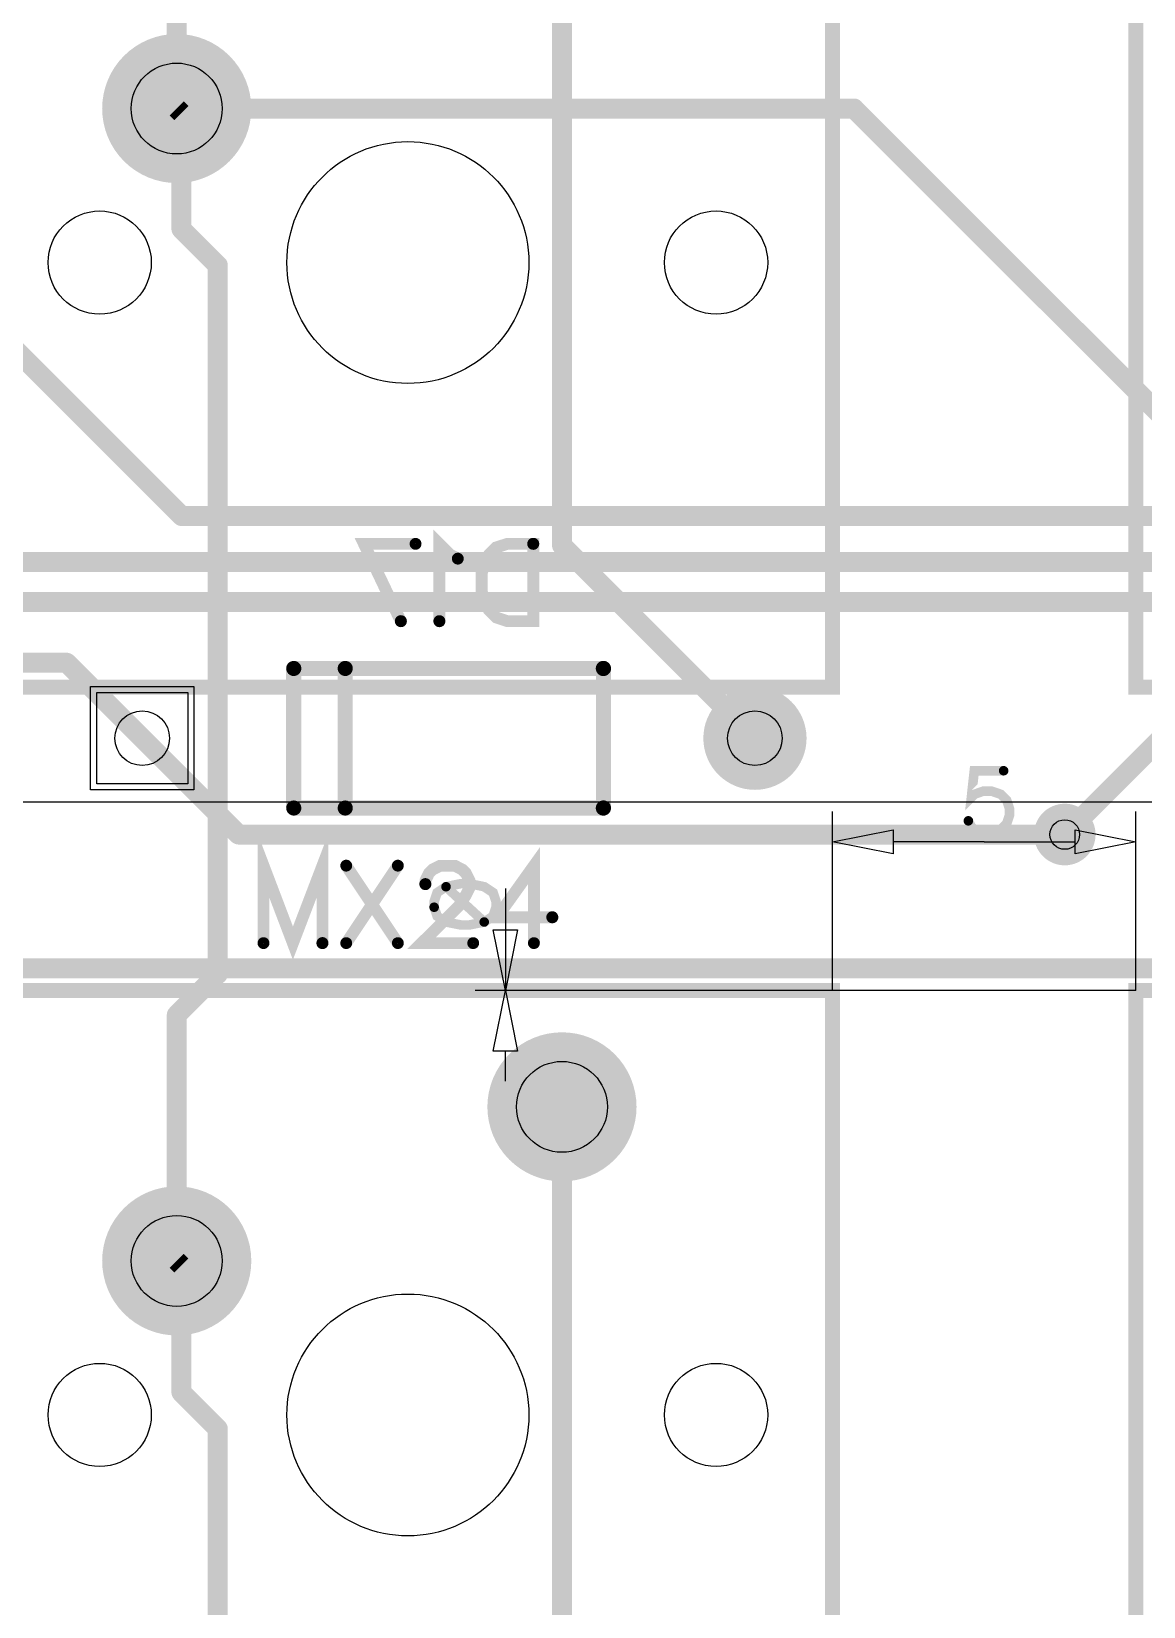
# Model space of a CAD drawing. Extents: x -0.36 to 9.09, y -0.26 to 3.18.
# Drawn here: x 3.023 to 3.745, y 0.899 to 1.922 of the extents above; entities that cross this region are included whole.
import ezdxf

# ---------------------------------------------------------------- set-up
doc = ezdxf.new("R2010")
doc.units = 0
for name, color, linetype in [('Bottom', 6, 'CONTINUOUS'), ('Bottom_Dimension', 15, 'CONTINUOUS'), ('Bottom_Mask', 10, 'CONTINUOUS'), ('Bottom_Silk', 11, 'CONTINUOUS'), ('Drill_Bottom', 8, 'CONTINUOUS'), ('Drill_Top', 7, 'CONTINUOUS'), ('Top', 5, 'CONTINUOUS'), ('Top_Dimension', 14, 'CONTINUOUS'), ('Top_Mask', 3, 'CONTINUOUS'), ('Top_Silk', 2, 'CONTINUOUS')]:
    doc.layers.add(name, color=color, linetype=linetype)

msp = doc.modelspace()

# ---------------------------------------------------------------- linework, layer by layer
at = {"layer": 'Bottom', "linetype": 'CONTINUOUS', "const_width": 0.013}
for points in [[(3.1177, 1.8717), (3.1177, 2.1276)], [(3.3677, 1.5881), (3.3677, 1.9717)], [(3.1177, 1.8717), (3.1177, 1.8717)], [(3.1207, 1.8687), (3.1177, 1.8717)], [(3.1207, 1.7935), (3.1207, 1.8687)], [(3.1443, 1.7699), (3.1207, 1.7935)], [(3.1443, 1.3098), (3.1443, 1.7699)], [(3.4929, 1.4629), (3.3677, 1.5881)], [(3.694, 1.4004), (3.7565, 1.4629)], [(3.1177, 1.2832), (3.1443, 1.3098)], [(3.1177, 1.1236), (3.1177, 1.2832)], [(3.3677, 0.8401), (3.3677, 1.2236)], [(3.1207, 1.1206), (3.1177, 1.1236)], [(3.1177, 1.1236), (3.1177, 1.1236)], [(3.1207, 1.0383), (3.1207, 1.1206)], [(3.1443, 1.0146), (3.1207, 1.0383)], [(3.1443, 0.5207), (3.1443, 1.0146)]]:
    msp.add_lwpolyline(points, dxfattribs=at)
at = {"layer": 'Bottom', "linetype": 'CONTINUOUS'}
for points, const_width in [([(3.14, 1.8717, 1), (3.0955, 1.8717, 1), (3.14, 1.8717, 1)], 0.0445), ([(3.1145, 1.8717, 1), (3.121, 1.8717, 1), (3.1145, 1.8717, 1)], 0.0065), ([(3.1145, 1.8717, 1), (3.121, 1.8717, 1), (3.1145, 1.8717, 1)], 0.0065), ([(3.1145, 1.8717, 1), (3.121, 1.8717, 1), (3.1145, 1.8717, 1)], 0.0065), ([(3.1175, 1.8687, 1), (3.124, 1.8687, 1), (3.1175, 1.8687, 1)], 0.0065), ([(3.1175, 1.8687, 1), (3.124, 1.8687, 1), (3.1175, 1.8687, 1)], 0.0065), ([(3.1175, 1.7935, 1), (3.124, 1.7935, 1), (3.1175, 1.7935, 1)], 0.0065), ([(3.1175, 1.7935, 1), (3.124, 1.7935, 1), (3.1175, 1.7935, 1)], 0.0065), ([(3.1411, 1.7699, 1), (3.1476, 1.7699, 1), (3.1411, 1.7699, 1)], 0.0065), ([(3.1411, 1.7699, 1), (3.1476, 1.7699, 1), (3.1411, 1.7699, 1)], 0.0065), ([(3.3645, 1.5881, 1), (3.371, 1.5881, 1), (3.3645, 1.5881, 1)], 0.0065), ([(3.3645, 1.5881, 1), (3.371, 1.5881, 1), (3.3645, 1.5881, 1)], 0.0065), ([(3.5077, 1.4629, 1), (3.4782, 1.4629, 1), (3.5077, 1.4629, 1)], 0.0295), ([(3.4897, 1.4629, 1), (3.4962, 1.4629, 1), (3.4897, 1.4629, 1)], 0.0065), ([(3.704, 1.4004, 1), (3.684, 1.4004, 1), (3.704, 1.4004, 1)], 0.02), ([(3.6907, 1.4004, 1), (3.6972, 1.4004, 1), (3.6907, 1.4004, 1)], 0.0065), ([(3.1411, 1.3098, 1), (3.1476, 1.3098, 1), (3.1411, 1.3098, 1)], 0.0065), ([(3.1411, 1.3098, 1), (3.1476, 1.3098, 1), (3.1411, 1.3098, 1)], 0.0065), ([(3.1145, 1.2832, 1), (3.121, 1.2832, 1), (3.1145, 1.2832, 1)], 0.0065), ([(3.1145, 1.2832, 1), (3.121, 1.2832, 1), (3.1145, 1.2832, 1)], 0.0065), ([(3.39, 1.2236, 1), (3.3455, 1.2236, 1), (3.39, 1.2236, 1)], 0.0445), ([(3.3645, 1.2236, 1), (3.371, 1.2236, 1), (3.3645, 1.2236, 1)], 0.0065), ([(3.14, 1.1236, 1), (3.0955, 1.1236, 1), (3.14, 1.1236, 1)], 0.0445), ([(3.1145, 1.1236, 1), (3.121, 1.1236, 1), (3.1145, 1.1236, 1)], 0.0065), ([(3.1145, 1.1236, 1), (3.121, 1.1236, 1), (3.1145, 1.1236, 1)], 0.0065), ([(3.1145, 1.1236, 1), (3.121, 1.1236, 1), (3.1145, 1.1236, 1)], 0.0065), ([(3.1175, 1.1206, 1), (3.124, 1.1206, 1), (3.1175, 1.1206, 1)], 0.0065), ([(3.1175, 1.1206, 1), (3.124, 1.1206, 1), (3.1175, 1.1206, 1)], 0.0065), ([(3.1175, 1.0383, 1), (3.124, 1.0383, 1), (3.1175, 1.0383, 1)], 0.0065), ([(3.1175, 1.0383, 1), (3.124, 1.0383, 1), (3.1175, 1.0383, 1)], 0.0065), ([(3.1411, 1.0146, 1), (3.1476, 1.0146, 1), (3.1411, 1.0146, 1)], 0.0065), ([(3.1411, 1.0146, 1), (3.1476, 1.0146, 1), (3.1411, 1.0146, 1)], 0.0065)]:
    msp.add_lwpolyline(points, format="xyb", dxfattribs=dict(at, const_width=const_width))
msp.add_lwpolyline([(3.1248, 1.4334), (3.0658, 1.4334), (3.0658, 1.4925), (3.1248, 1.4925), (3.1248, 1.4334)], dxfattribs=at)
at = {"layer": 'Bottom_Dimension', "linetype": 'CONTINUOUS'}
msp.add_lwpolyline([(4.8073, 1.4213), (-0.2707, 1.4213)], dxfattribs=at)
at = {"layer": 'Bottom_Mask', "linetype": 'CONTINUOUS'}
for points, const_width in [([(3.1419, 1.8717, 1), (3.0935, 1.8717, 1), (3.1419, 1.8717, 1)], 0.0484), ([(3.0935, 1.8717, 1), (3.1419, 1.8717, 1), (3.0935, 1.8717, 1)], 0.0484), ([(3.5097, 1.4629, 1), (3.4762, 1.4629, 1), (3.5097, 1.4629, 1)], 0.0335), ([(3.4762, 1.4629, 1), (3.5097, 1.4629, 1), (3.4762, 1.4629, 1)], 0.0335), ([(3.3919, 1.2236, 1), (3.3435, 1.2236, 1), (3.3919, 1.2236, 1)], 0.0484), ([(3.3435, 1.2236, 1), (3.3919, 1.2236, 1), (3.3435, 1.2236, 1)], 0.0484), ([(3.1419, 1.1236, 1), (3.0935, 1.1236, 1), (3.1419, 1.1236, 1)], 0.0484), ([(3.0935, 1.1236, 1), (3.1419, 1.1236, 1), (3.0935, 1.1236, 1)], 0.0484)]:
    msp.add_lwpolyline(points, format="xyb", dxfattribs=dict(at, const_width=const_width))
msp.add_lwpolyline([(3.1288, 1.4295), (3.0618, 1.4295), (3.0618, 1.4964), (3.1288, 1.4964), (3.1288, 1.4295)], dxfattribs=at)
at = {"layer": 'Bottom_Silk', "linetype": 'CONTINUOUS'}
for points, const_width in [([(3.3001, 1.5795), (3.2953, 1.582), (3.2881, 1.5891), (3.2881, 1.5389)], 0.0077), ([(3.2631, 1.5389), (3.2392, 1.5891), (3.2727, 1.5891)], 0.0077), ([(3.3491, 1.5891), (3.3491, 1.5389), (3.3323, 1.5389), (3.3251, 1.5413), (3.3203, 1.5461), (3.3179, 1.5509), (3.3156, 1.558), (3.3156, 1.57), (3.3179, 1.5772), (3.3203, 1.582), (3.3251, 1.5868), (3.3323, 1.5891), (3.3491, 1.5891)], 0.0077), ([(3.1936, 1.5082), (3.1936, 1.4176)], 0.0098), ([(3.1936, 1.5082), (3.3946, 1.5082)], 0.0098), ([(3.227, 1.5082), (3.227, 1.4176)], 0.0098), ([(3.3946, 1.5082), (3.3946, 1.4176)], 0.0098), ([(3.1936, 1.4176), (3.3946, 1.4176)], 0.0098)]:
    msp.add_lwpolyline(points, dxfattribs=dict(at, const_width=const_width))
for points, const_width in [([(3.2708, 1.5891, 1), (3.2746, 1.5891, 1), (3.2708, 1.5891, 1)], 0.0039), ([(3.3471, 1.5891, 1), (3.351, 1.5891, 1), (3.3471, 1.5891, 1)], 0.0039), ([(3.2982, 1.5795, 1), (3.302, 1.5795, 1), (3.2982, 1.5795, 1)], 0.0039), ([(3.2612, 1.5389, 1), (3.2651, 1.5389, 1), (3.2612, 1.5389, 1)], 0.0039), ([(3.2862, 1.5389, 1), (3.2901, 1.5389, 1), (3.2862, 1.5389, 1)], 0.0039), ([(3.1912, 1.5082, 1), (3.1961, 1.5082, 1), (3.1912, 1.5082, 1)], 0.0049), ([(3.1912, 1.5082, 1), (3.1961, 1.5082, 1), (3.1912, 1.5082, 1)], 0.0049), ([(3.2246, 1.5082, 1), (3.2295, 1.5082, 1), (3.2246, 1.5082, 1)], 0.0049), ([(3.3921, 1.5082, 1), (3.3971, 1.5082, 1), (3.3921, 1.5082, 1)], 0.0049), ([(3.3921, 1.5082, 1), (3.3971, 1.5082, 1), (3.3921, 1.5082, 1)], 0.0049), ([(3.1912, 1.4176, 1), (3.1961, 1.4176, 1), (3.1912, 1.4176, 1)], 0.0049), ([(3.1912, 1.4176, 1), (3.1961, 1.4176, 1), (3.1912, 1.4176, 1)], 0.0049), ([(3.2246, 1.4176, 1), (3.2295, 1.4176, 1), (3.2246, 1.4176, 1)], 0.0049), ([(3.3921, 1.4176, 1), (3.3971, 1.4176, 1), (3.3921, 1.4176, 1)], 0.0049), ([(3.3921, 1.4176, 1), (3.3971, 1.4176, 1), (3.3921, 1.4176, 1)], 0.0049)]:
    msp.add_lwpolyline(points, format="xyb", dxfattribs=dict(at, const_width=const_width))
at = {"layer": 'Drill_Bottom'}
for centre, radius in [((3.1177, 1.8717), 0.0295), ((3.2677, 1.7717), 0.0785), ((3.0677, 1.7717), 0.0335), ((3.4677, 1.7717), 0.0335), ((3.0953, 1.4629), 0.0177), ((3.4929, 1.4629), 0.0177), ((3.694, 1.4004), 0.0096), ((3.3677, 1.2236), 0.0295), ((3.1177, 1.1236), 0.0295), ((3.2677, 1.0236), 0.0785), ((3.0677, 1.0236), 0.0335), ((3.4677, 1.0236), 0.0335)]:
    msp.add_circle(centre, radius, dxfattribs=at)
at = {"layer": 'Drill_Top'}
for centre, radius in [((3.1177, 1.8717), 0.0295), ((3.2677, 1.7717), 0.0785), ((3.0677, 1.7717), 0.0335), ((3.4677, 1.7717), 0.0335), ((3.0953, 1.4629), 0.0177), ((3.4929, 1.4629), 0.0177), ((3.694, 1.4004), 0.0096), ((3.3677, 1.2236), 0.0295), ((3.1177, 1.1236), 0.0295), ((3.2677, 1.0236), 0.0785), ((3.0677, 1.0236), 0.0335), ((3.4677, 1.0236), 0.0335)]:
    msp.add_circle(centre, radius, dxfattribs=at)
at = {"layer": 'Top', "linetype": 'CONTINUOUS'}
for points, const_width in [([(3.14, 1.8717, 1), (3.0955, 1.8717, 1), (3.14, 1.8717, 1)], 0.0445), ([(3.1145, 1.8717, 1), (3.121, 1.8717, 1), (3.1145, 1.8717, 1)], 0.0065), ([(3.554, 1.8717, 1), (3.5605, 1.8717, 1), (3.554, 1.8717, 1)], 0.0065), ([(3.554, 1.8717, 1), (3.5605, 1.8717, 1), (3.554, 1.8717, 1)], 0.0065), ([(3.1178, 1.6071, 1), (3.1243, 1.6071, 1), (3.1178, 1.6071, 1)], 0.0065), ([(3.1178, 1.6071, 1), (3.1243, 1.6071, 1), (3.1178, 1.6071, 1)], 0.0065), ([(3.043, 1.5119, 1), (3.0495, 1.5119, 1), (3.043, 1.5119, 1)], 0.0065), ([(3.043, 1.5119, 1), (3.0495, 1.5119, 1), (3.043, 1.5119, 1)], 0.0065), ([(3.5077, 1.4629, 1), (3.4782, 1.4629, 1), (3.5077, 1.4629, 1)], 0.0295), ([(3.0921, 1.4629, 1), (3.0986, 1.4629, 1), (3.0921, 1.4629, 1)], 0.0065), ([(3.0921, 1.4629, 1), (3.0986, 1.4629, 1), (3.0921, 1.4629, 1)], 0.0065), ([(3.704, 1.4004, 1), (3.684, 1.4004, 1), (3.704, 1.4004, 1)], 0.02), ([(3.1546, 1.4004, 1), (3.1611, 1.4004, 1), (3.1546, 1.4004, 1)], 0.0065), ([(3.1546, 1.4004, 1), (3.1611, 1.4004, 1), (3.1546, 1.4004, 1)], 0.0065), ([(3.6907, 1.4004, 1), (3.6972, 1.4004, 1), (3.6907, 1.4004, 1)], 0.0065), ([(3.39, 1.2236, 1), (3.3455, 1.2236, 1), (3.39, 1.2236, 1)], 0.0445), ([(3.14, 1.1236, 1), (3.0955, 1.1236, 1), (3.14, 1.1236, 1)], 0.0445)]:
    msp.add_lwpolyline(points, format="xyb", dxfattribs=dict(at, const_width=const_width))
at = {"layer": 'Top', "linetype": 'CONTINUOUS', "const_width": 0.013}
for points in [[(2.8565, 1.8717), (3.121, 1.6071)], [(3.1177, 1.8717), (3.5572, 1.8717)], [(3.5572, 1.8717), (3.7958, 1.6331)], [(3.121, 1.6071), (5.1216, 1.6071)], [(2.3142, 1.5774), (5.0513, 1.5774)], [(1.1476, 1.5514), (4.9773, 1.5514)], [(3.0463, 1.5119), (2.3963, 1.5119)], [(3.0953, 1.4629), (3.0463, 1.5119)], [(3.1578, 1.4004), (3.0953, 1.4629)], [(3.694, 1.4004), (3.1578, 1.4004)], [(0.3238, 1.3136), (4.4423, 1.3136)]]:
    msp.add_lwpolyline(points, dxfattribs=at)
at = {"layer": 'Top', "linetype": 'CONTINUOUS'}
msp.add_lwpolyline([(3.1248, 1.4334), (3.0658, 1.4334), (3.0658, 1.4925), (3.1248, 1.4925), (3.1248, 1.4334)], dxfattribs=at)
at = {"layer": 'Top_Dimension', "linetype": 'CONTINUOUS', "const_width": 0.0062}
for points in [[(3.6544, 1.4418), (3.6353, 1.4418), (3.6334, 1.4246), (3.6353, 1.4265), (3.641, 1.4285), (3.6467, 1.4285), (3.6525, 1.4265), (3.6563, 1.4227), (3.6582, 1.417), (3.6582, 1.4132), (3.6563, 1.4074), (3.6525, 1.4036), (3.6467, 1.4017), (3.641, 1.4017), (3.6353, 1.4036), (3.6334, 1.4055), (3.6314, 1.4093)], [(3.2848, 1.3532), (3.2867, 1.3474), (3.2924, 1.3436), (3.302, 1.3417), (3.3077, 1.3417), (3.3173, 1.3436), (3.323, 1.3474), (3.3249, 1.3532), (3.3249, 1.357), (3.323, 1.3627), (3.3173, 1.3665), (3.3077, 1.3685), (3.302, 1.3685), (3.2924, 1.3665), (3.2867, 1.3627), (3.2848, 1.357), (3.2848, 1.3532)], [(3.2924, 1.3665), (3.3173, 1.3436)]]:
    msp.add_lwpolyline(points, dxfattribs=at)
at = {"layer": 'Top_Dimension', "linetype": 'CONTINUOUS', "const_width": 0.0031}
for points in [[(3.6528, 1.4418, 1), (3.6559, 1.4418, 1), (3.6528, 1.4418, 1)], [(3.6299, 1.4093, 1), (3.633, 1.4093, 1), (3.6299, 1.4093, 1)], [(3.2909, 1.3665, 1), (3.294, 1.3665, 1), (3.2909, 1.3665, 1)], [(3.2832, 1.3532, 1), (3.2863, 1.3532, 1), (3.2832, 1.3532, 1)], [(3.3157, 1.3436, 1), (3.3188, 1.3436, 1), (3.3157, 1.3436, 1)]]:
    msp.add_lwpolyline(points, format="xyb", dxfattribs=at)
at = {"layer": 'Top_Dimension', "linetype": 'CONTINUOUS'}
for points in [[(4.8073, 1.4213), (-0.2116, 1.4213)], [(3.5433, 1.2992), (3.5433, 1.4153)], [(3.7402, 1.2992), (3.7402, 1.4153)], [(3.5433, 1.3957), (3.5827, 1.4035), (3.5827, 1.3878), (3.5433, 1.3957)], [(3.7402, 1.3957), (3.7008, 1.3878), (3.7008, 1.4035), (3.7402, 1.3957)], [(3.6417, 1.3957), (3.5827, 1.3957)], [(3.6417, 1.3957), (3.7008, 1.3957)], [(3.331, 1.3654), (3.331, 1.2992)], [(3.331, 1.3583), (3.331, 1.3386)], [(3.331, 1.2992), (3.3231, 1.3386), (3.3388, 1.3386), (3.331, 1.2992)], [(3.5433, 1.2992), (3.3113, 1.2992)], [(3.7402, 1.2992), (3.3113, 1.2992)], [(3.331, 1.2992), (3.3388, 1.2598), (3.3231, 1.2598), (3.331, 1.2992)], [(3.331, 1.2992), (3.331, 1.2992)], [(3.331, 1.2402), (3.331, 1.2598)]]:
    msp.add_lwpolyline(points, dxfattribs=at)
at = {"layer": 'Top_Mask', "linetype": 'CONTINUOUS'}
for points, const_width in [([(3.1419, 1.8717, 1), (3.0935, 1.8717, 1), (3.1419, 1.8717, 1)], 0.0484), ([(3.0935, 1.8717, 1), (3.1419, 1.8717, 1), (3.0935, 1.8717, 1)], 0.0484), ([(3.5097, 1.4629, 1), (3.4762, 1.4629, 1), (3.5097, 1.4629, 1)], 0.0335), ([(3.4762, 1.4629, 1), (3.5097, 1.4629, 1), (3.4762, 1.4629, 1)], 0.0335), ([(3.3919, 1.2236, 1), (3.3435, 1.2236, 1), (3.3919, 1.2236, 1)], 0.0484), ([(3.3435, 1.2236, 1), (3.3919, 1.2236, 1), (3.3435, 1.2236, 1)], 0.0484), ([(3.1419, 1.1236, 1), (3.0935, 1.1236, 1), (3.1419, 1.1236, 1)], 0.0484), ([(3.0935, 1.1236, 1), (3.1419, 1.1236, 1), (3.0935, 1.1236, 1)], 0.0484)]:
    msp.add_lwpolyline(points, format="xyb", dxfattribs=dict(at, const_width=const_width))
msp.add_lwpolyline([(3.1288, 1.4295), (3.0618, 1.4295), (3.0618, 1.4964), (3.1288, 1.4964), (3.1288, 1.4295)], dxfattribs=at)
at = {"layer": 'Top_Silk', "linetype": 'CONTINUOUS'}
for points, const_width in [([(2.9921, 2.0472), (3.5433, 2.0472), (3.5433, 1.4961), (2.9921, 1.4961), (2.9921, 2.0472)], 0.0098), ([(3.7402, 2.0472), (4.2913, 2.0472), (4.2913, 1.4961), (3.7402, 1.4961), (3.7402, 2.0472)], 0.0098), ([(3.2123, 1.3299), (3.2123, 1.3802), (3.1931, 1.3299), (3.174, 1.3802), (3.174, 1.3299)], 0.0077), ([(3.3495, 1.3299), (3.3495, 1.3801), (3.3256, 1.3467), (3.3614, 1.3467)], 0.0077), ([(3.2277, 1.3802), (3.2612, 1.3299)], 0.0077), ([(3.2612, 1.3802), (3.2277, 1.3299)], 0.0077), ([(3.2791, 1.3682), (3.2791, 1.3705), (3.2814, 1.3753), (3.2838, 1.3777), (3.2886, 1.3801), (3.2982, 1.3801), (3.3029, 1.3777), (3.3053, 1.3753), (3.3077, 1.3705), (3.3077, 1.3658), (3.3053, 1.361), (3.3006, 1.3538), (3.2766, 1.3299), (3.3101, 1.3299)], 0.0077), ([(2.9921, 1.2992), (3.5433, 1.2992), (3.5433, 0.748), (2.9921, 0.748), (2.9921, 1.2992)], 0.0098), ([(3.7402, 1.2992), (4.2913, 1.2992), (4.2913, 0.748), (3.7402, 0.748), (3.7402, 1.2992)], 0.0098)]:
    msp.add_lwpolyline(points, dxfattribs=dict(at, const_width=const_width))
at = {"layer": 'Top_Silk', "linetype": 'CONTINUOUS', "const_width": 0.0039}
for points in [[(3.2258, 1.3802, 1), (3.2296, 1.3802, 1), (3.2258, 1.3802, 1)], [(3.2593, 1.3802, 1), (3.2631, 1.3802, 1), (3.2593, 1.3802, 1)], [(3.2771, 1.3682, 1), (3.281, 1.3682, 1), (3.2771, 1.3682, 1)], [(3.3595, 1.3467, 1), (3.3634, 1.3467, 1), (3.3595, 1.3467, 1)], [(3.1721, 1.3299, 1), (3.1759, 1.3299, 1), (3.1721, 1.3299, 1)], [(3.2103, 1.3299, 1), (3.2142, 1.3299, 1), (3.2103, 1.3299, 1)], [(3.2258, 1.3299, 1), (3.2296, 1.3299, 1), (3.2258, 1.3299, 1)], [(3.2593, 1.3299, 1), (3.2631, 1.3299, 1), (3.2593, 1.3299, 1)], [(3.3082, 1.3299, 1), (3.312, 1.3299, 1), (3.3082, 1.3299, 1)], [(3.3476, 1.3299, 1), (3.3514, 1.3299, 1), (3.3476, 1.3299, 1)]]:
    msp.add_lwpolyline(points, format="xyb", dxfattribs=at)

doc.saveas('drawing.dxf')
